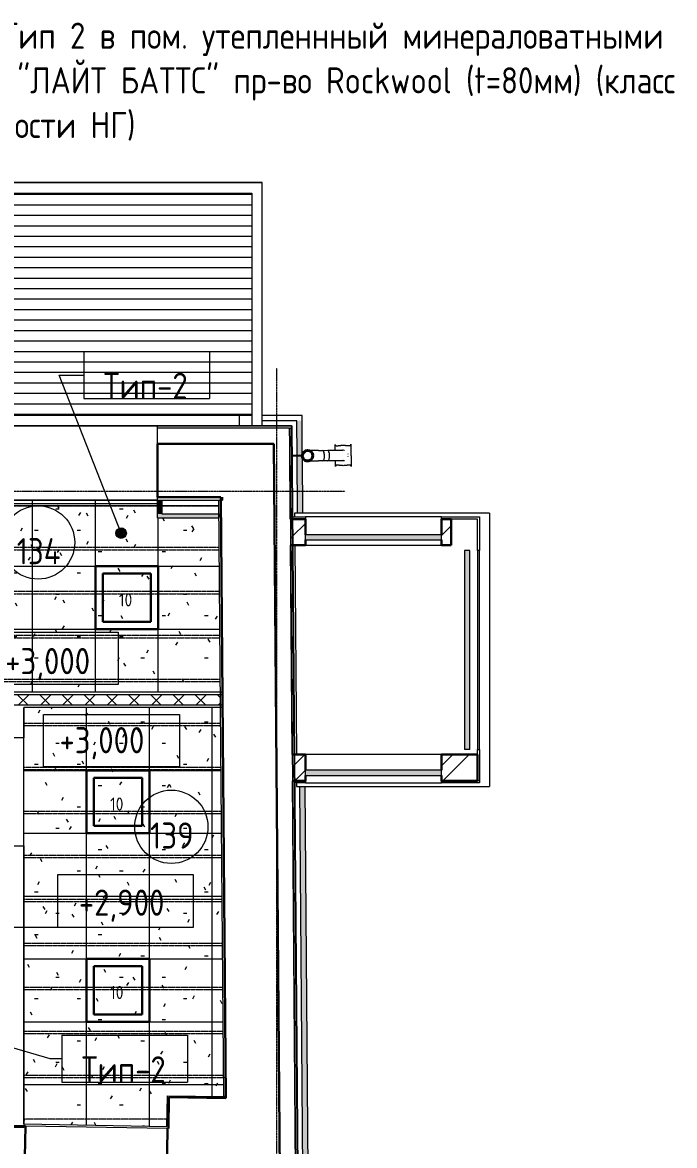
# Model space of a CAD drawing. Header units: millimetres. Extents: x -13069 to 207500, y -71366 to 56785.
# Drawn here: x 52920 to 59151, y 36796 to 47522 of the extents above; entities that cross this region are included whole.
import ezdxf

# ---------------------------------------------------------------- set-up
doc = ezdxf.new("R2010")
doc.units = ezdxf.units.MM
doc.linetypes.add('ADSK_Линия сетки', pattern=[25, 20, -2.5, 0, -2.5])
doc.linetypes.add('ADSK_Штрих_ш3 п1_5', pattern=[4.5, 3, -1.5])
for name, color, linetype, lineweight in [('Аннотация', 7, 'Continuous', 18), ('Каркас', 7, 'Continuous', 18), ('Крыша', 7, 'Continuous', 9), ('Марки', 7, 'Continuous', 20), ('Марки помещений', 7, 'Continuous', 20), ('Обобщенные модели', 7, 'Continuous', 18), ('Окна', 7, 'Continuous', 9), ('Оси', 7, 'Continuous', 9), ('Отметки', 7, 'Continuous', 9), ('Перекрытие', 7, 'Continuous', 18), ('Потолки', 7, 'Continuous', 9), ('Потолки штриховка', 7, 'Continuous', 9), ('Стены внутренние', 7, 'Continuous', 18), ('Стены наружные', 7, 'Continuous', 18), ('Стены несущие', 7, 'Continuous', 30), ('Стены отделка', 7, 'Continuous', 30), ('Стены штриховка', 7, 'Continuous', 9), ('Стены штриховка поверхности', 7, 'Continuous', 18)]:
    doc.layers.add(name, color=color, linetype=linetype, lineweight=lineweight)
doc.layers.add('Линии', color=7, linetype='Continuous', lineweight=9, true_color=0x00a600)
doc.styles.add('GOST Common_1', font='GOST_Common.ttf', dxfattribs={"width": 0.9, "height": 250})
doc.styles.add('GOST Common_2', font='GOST_Common.ttf', dxfattribs={"width": 0.9, "height": 250})
doc.styles.add('GOST Common_4', font='GOST_Common.ttf', dxfattribs={"width": 0.9, "height": 125})
doc.styles.add('GOST Common_B', font='', dxfattribs={"width": 0.9, "height": 250})
doc.styles.get('GOST Common_B').set_extended_font_data('GOST Common', bold=True)
pattern_1 = [(0, (0, 0), (812.8, 203.2), [33.528, -576.072, 33.528, -576.072, -3251.2]), (0, (0, 0), (812.8, 203.2), [-1219.2, 33.528, -1185.672, 33.528, -576.072, -1422.4]), (0, (0, 0), (812.8, 203.2), [-3048, 33.528, -372.872, 33.528, -982.472]), (120, (304.8, 101.6), (-582.37636, 602.30545), [33.528, -576.072, 33.528, -576.072, -3251.2]), (120, (304.8, 101.6), (-582.37636, 602.30545), [-1219.2, 33.528, -1185.672, 33.528, -576.072, -1422.4]), (120, (304.8, 101.6), (-582.37636, 602.30545), [-3048, 33.528, -372.872, 33.528, -982.472]), (240, (406.4, 508), (-230.42364, -805.50545), [33.528, -576.072, 33.528, -576.072, -3251.2]), (240, (406.4, 508), (-230.42364, -805.50545), [-1219.2, 33.528, -1185.672, 33.528, -576.072, -1422.4]), (240, (406.4, 508), (-230.42364, -805.50545), [-3048, 33.528, -372.872, 33.528, -982.472])]
pattern_2 = [(45, (0, 0), (-235.7317, 235.7317), []), (45, (157.15, 0), (-235.7317, 235.7317), [])]

# ---------------------------------------------------------------- blocks, each defined once
blk = doc.blocks.new('Водосток - Тип 1 _карниз больше 490мм_-5171559-План потолков 1-го этажа')
at = {"layer": 'Обобщенные модели', "lineweight": 9}
h = blk.add_hatch(dxfattribs=at)
h.set_pattern_fill('FP_14', color=256, style=0, pattern_type=2)
h.set_pattern_definition([(134.537, (43058.06, -55833.66), (-106.91965, -105.20546), [])])
h.paths.add_polyline_path([(174, 149), (174, 171), (164, 191), (147, 205), (125, 210), (103, 205), (86, 191), (76, 171), (76, 149), (86, 129), (103, 115), (125, 110), (147, 115), (164, 129), (174, 148)])
at = {"layer": 'Обобщенные модели'}
for p, q in [((19, 575), (25, 575)), ((225, 575), (231, 575)), ((25, 425), (19, 425)), ((75, 354), (75, 396)), ((75, 306), (75, 354)), ((175, 396), (175, 354)), ((175, 354), (175, 306)), ((231, 425), (225, 425)), ((75, 264), (75, 306)), ((175, 306), (175, 264)), ((120, 12), (120, 108)), ((130, 109), (130, 12))]:
    blk.add_line(p, q, dxfattribs=at)
at = {"layer": 'Обобщенные модели', "flags": 128}
for points in [[(75, 396), (75, 402), (75, 408), (75, 413), (75, 418), (75, 424), (75, 429), (75, 434), (75, 439), (75, 444), (75, 448), (75, 453), (75, 457), (75, 461), (75, 465), (75, 469), (75, 472), (75, 476), (75, 479), (75, 482), (75, 485), (75, 487), (75, 489), (75, 492), (75, 493), (75, 495), (75, 496), (75, 498), (75, 499), (75, 499), (75, 500), (75, 500), (75, 500)], [(175, 500), (175, 500), (175, 500), (175, 499), (175, 498), (175, 497), (175, 496), (175, 494), (175, 492), (175, 490), (175, 488), (175, 486), (175, 483), (175, 480), (175, 477), (175, 474), (175, 470), (175, 467), (175, 463), (175, 459), (175, 455), (175, 450), (175, 446), (175, 441), (175, 436), (175, 431), (175, 426), (175, 421), (175, 415), (175, 410), (175, 404), (175, 399), (175, 396)], [(75, 264), (75, 258), (75, 252), (75, 247), (75, 242), (75, 236), (75, 231), (75, 226), (75, 221), (75, 216), (75, 212), (75, 207), (75, 203), (75, 199), (75, 195), (75, 191), (75, 188), (75, 184), (75, 181), (75, 178), (75, 175), (75, 173)], [(175, 173), (175, 174), (175, 177), (175, 180), (175, 183), (175, 186), (175, 190), (175, 193), (175, 197), (175, 201), (175, 205), (175, 210), (175, 214), (175, 219), (175, 224), (175, 229), (175, 234), (175, 239), (175, 245), (175, 250), (175, 256), (175, 261), (175, 264)]]:
    blk.add_lwpolyline(points, dxfattribs=at)
at = {"layer": 'Обобщенные модели'}
for centre, radius, start, end in [((125, 500), 50, 103.3248, 106.6752), ((125, 500), 50, 73.3248, 76.6752), ((125, 500), 50, 174.5444, 183.3856), ((125, 500), 50, 163.3249, 166.6752), ((125, 500), 50, 13.3248, 16.6751), ((125, 500), 50, 356.7269, 5.4556), ((125, 160), 52, 90, 270), ((125, 160), 52, 270, 90)]:
    blk.add_arc(centre, radius, start, end, dxfattribs=at)
at = {"layer": 'Обобщенные модели', "lineweight": 40}
for start, end in [(90, 270), (270, 90)]:
    blk.add_arc((125, 160), 50, start, end, dxfattribs=at)
at = {"layer": 'Обобщенные модели'}
for centre, major_axis, start_param, end_param in [((125, 354), (50, 0), 1.570796, 3.141593), ((125, 354), (-50, 0), 4.712389, 6.283185), ((125, 354), (50, 0), 0, 1.570796), ((125, 354), (-50, 0), 3.141593, 4.712389), ((125, 306), (50, 0), 1.570796, 3.141593), ((125, 306), (-50, 0), 4.712389, 6.283185), ((125, 306), (50, 0), 0, 1.570796), ((125, 306), (-50, 0), 3.141593, 4.712389)]:
    blk.add_ellipse(centre, major_axis=major_axis, ratio=0.309017, start_param=start_param, end_param=end_param, dxfattribs=at)
for points, knots in [([(19, 425), (21, 425), (25, 426), (29, 429), (31, 432), (32, 435), (32, 437), (32, 439), (32, 442), (32, 444), (32, 446), (32, 449), (32, 451), (31, 454), (31, 457), (31, 460), (30, 463), (30, 466), (29, 469), (29, 472), (29, 476), (28, 480), (28, 486), (27, 495), (27, 505), (28, 514), (28, 520), (29, 524), (29, 528), (29, 531), (30, 534), (30, 537), (31, 540), (31, 543), (31, 546), (32, 549), (32, 551), (32, 554), (32, 556), (32, 558), (32, 561), (32, 563), (32, 565), (31, 568), (29, 571), (25, 574), (21, 575), (19, 575)], [-1, -1, -1, -1, -0.941176, -0.882353, -0.852941, -0.823529, -0.808824, -0.794118, -0.779412, -0.764706, -0.75, -0.735294, -0.720588, -0.705882, -0.691176, -0.676471, -0.661765, -0.647059, -0.632353, -0.617647, -0.602941, -0.588235, -0.558824, -0.529412, -0.470588, -0.441176, -0.411765, -0.397059, -0.382353, -0.367647, -0.352941, -0.338235, -0.323529, -0.308824, -0.294118, -0.279412, -0.264706, -0.25, -0.235294, -0.220588, -0.205882, -0.191176, -0.176471, -0.147059, -0.117647, -0.058824, 0, 0, 0, 0]), ([(19, 575), (22, 575), (29, 575), (39, 575), (48, 575), (56, 575), (61, 575), (65, 575), (68, 575), (71, 575), (74, 575), (78, 575), (81, 575), (84, 575), (86, 575), (88, 575), (90, 575), (93, 575), (96, 575), (100, 575), (102, 575), (105, 575), (107, 575), (110, 575), (116, 575), (121, 575), (125, 575)], [-1, -1, -1, -1, -0.875, -0.75, -0.625, -0.5625, -0.5, -0.46875, -0.4375, -0.40625, -0.375, -0.34375, -0.3125, -0.28125, -0.265625, -0.25, -0.234375, -0.21875, -0.1875, -0.15625, -0.140625, -0.125, -0.109375, -0.09375, -0.0625, 0, 0, 0, 0]), ([(125, 575), (129, 575), (134, 575), (140, 575), (143, 575), (145, 575), (148, 575), (150, 575), (154, 575), (157, 575), (160, 575), (162, 575), (164, 575), (166, 575), (169, 575), (172, 575), (176, 575), (179, 575), (182, 575), (185, 575), (189, 575), (194, 575), (202, 575), (211, 575), (221, 575), (228, 575), (231, 575)], [-1, -1, -1, -1, -0.9375, -0.90625, -0.890625, -0.875, -0.859375, -0.84375, -0.8125, -0.78125, -0.765625, -0.75, -0.734375, -0.71875, -0.6875, -0.65625, -0.625, -0.59375, -0.5625, -0.53125, -0.5, -0.4375, -0.375, -0.25, -0.125, 0, 0, 0, 0]), ([(231, 575), (229, 575), (225, 574), (221, 571), (219, 568), (218, 565), (218, 563), (218, 561), (218, 558), (218, 556), (218, 554), (218, 551), (218, 549), (219, 546), (219, 543), (219, 540), (220, 537), (220, 534), (221, 531), (221, 528), (221, 524), (222, 520), (222, 514), (223, 505), (223, 495), (222, 486), (222, 480), (221, 476), (221, 472), (221, 469), (220, 466), (220, 463), (219, 460), (219, 457), (219, 454), (218, 451), (218, 449), (218, 446), (218, 444), (218, 442), (218, 439), (218, 437), (218, 435), (219, 432), (221, 429), (225, 426), (229, 425), (231, 425)], [-1, -1, -1, -1, -0.941176, -0.882353, -0.852941, -0.823529, -0.808824, -0.794118, -0.779412, -0.764706, -0.75, -0.735294, -0.720588, -0.705882, -0.691176, -0.676471, -0.661765, -0.647059, -0.632353, -0.617647, -0.602941, -0.588235, -0.558824, -0.529412, -0.470588, -0.441176, -0.411765, -0.397059, -0.382353, -0.367647, -0.352941, -0.338235, -0.323529, -0.308824, -0.294118, -0.279412, -0.264706, -0.25, -0.235294, -0.220588, -0.205882, -0.191176, -0.176471, -0.147059, -0.117647, -0.058824, 0, 0, 0, 0]), ([(74, 425), (73, 425), (71, 425), (68, 425), (65, 425), (61, 425), (56, 425), (48, 425), (39, 425), (29, 425), (22, 425), (19, 425)], [-0.625, -0.625, -0.625, -0.625, -0.59375, -0.5625, -0.53125, -0.5, -0.4375, -0.375, -0.25, -0.125, 0, 0, 0, 0]), ([(231, 425), (228, 425), (221, 425), (211, 425), (202, 425), (194, 425), (189, 425), (185, 425), (182, 425), (179, 425), (177, 425), (176, 425)], [-1, -1, -1, -1, -0.875, -0.75, -0.625, -0.5625, -0.5, -0.46875, -0.4375, -0.40625, -0.375, -0.375, -0.375, -0.375])]:
    blk.add_open_spline(points, degree=3, knots=knots, dxfattribs=at)
blk = doc.blocks.new('Жалюзи помышленые - 1900 x1100 мм-3109638-План потолков 1-го этажа')
at = {"layer": 'Окна', "true_color": 0x373f43}
blk.add_hatch(color=149, dxfattribs=at).paths.add_polyline_path([(950, 46), (-950, 46), (-950, -4), (950, -4)])
at = {"layer": 'Окна'}
for p, q in [((-950, 46), (-950, -4)), ((950, 46), (-950, 46)), ((950, 46), (950, -4)), ((-950, -4), (950, -4))]:
    blk.add_line(p, q, dxfattribs=at)
blk = doc.blocks.new('Жалюзи помышленые - 1300 x1100 мм-3109425-План потолков 1-го этажа')
at = {"layer": 'Окна', "true_color": 0x373f43}
blk.add_hatch(color=149, dxfattribs=at).paths.add_polyline_path([(490, 69), (-650, 69), (-650, 19), (650, 19), (650, 69), (515, 69)])
at = {"layer": 'Окна'}
for p, q in [((-650, 69), (-650, 19)), ((650, 69), (-650, 69)), ((-650, 19), (650, 19)), ((650, 69), (650, 19))]:
    blk.add_line(p, q, dxfattribs=at)
blk = doc.blocks.new('ADSK_Марка_Помещение_ОдноЗначение - Номер-159740-План потолков 1-го этажа')
at = {"layer": 'Марки помещений'}
blk.add_circle((0, 0), 3.5, dxfattribs=at)
blk = doc.blocks.new('Высотные отметки - Рамка-12095-План потолков 1-го этажа')
at = {"layer": 'Аннотация', "lineweight": 20}
for p, q in [((-6.5, 0), (-6.5, 5)), ((-6.5, 5), (6.5, 5)), ((6.5, 5), (6.5, 0)), ((6.5, 0), (-6.5, 0))]:
    blk.add_line(p, q, dxfattribs=at)
blk = doc.blocks.new('ADSK_Марка_Потолок - ADSK_Марка и Смещение от уровня-155896-План потолков 1-го этажа')
at = {"layer": 'Марки'}
for p, q in [((-6, 4.5), (-6, 0)), ((-6, 4.5), (6, 4.5)), ((6, 4.5), (6, 0)), ((-6, 0), (6, 0))]:
    blk.add_line(p, q, dxfattribs=at)

msp = doc.modelspace()

# ---------------------------------------------------------------- hatches: boundary and pattern name
at = {"layer": 'Марки'}
h = msp.add_hatch(color=256, dxfattribs=at)
edge = h.paths.add_edge_path()
edge.add_arc((53863.099, 42645.131), 50, 0, 360)
at = {"layer": 'Потолки штриховка', "lineweight": 18}
h = msp.add_hatch(dxfattribs=at)
h.set_pattern_fill('FP_115', color=256, style=0, pattern_type=2)
h.set_pattern_definition([(180, (52360.98, 44881.3), (1e-14, 100), [])])
h.paths.add_polyline_path([(49610.98, 43768.805), (55110.98, 43768.805), (55110.98, 45893.523), (49610.98, 45893.523), (49610.98, 44410.363)])
h = msp.add_hatch(dxfattribs=at)
h.set_pattern_fill('FP_21', color=256, style=0, pattern_type=2)
h.set_pattern_definition(pattern_1)
h.paths.add_polyline_path([(54798.022, 41128.805), (54812.822, 41128.998), (54798.306, 42788.805), (54211.355, 42788.805), (54211.355, 42958.805), (51222.136, 42958.805), (51222.136, 41128.805), (54390.021, 41128.805)])
h = msp.add_hatch(dxfattribs=at)
h.set_pattern_fill('FP_78', color=256, style=0, pattern_type=2)
h.set_pattern_definition([(0, (53017.5, 41128.8), (0, -600), []), (270, (53017.5, 41128.8), (-600, -4e-14), [])])
h.paths.add_polyline_path([(54798.022, 41128.805), (54812.822, 41128.998), (54798.306, 42788.805), (54211.355, 42788.805), (54211.355, 42958.805), (51222.136, 42958.805), (51222.136, 41128.805), (54390.021, 41128.805)])
h = msp.add_hatch(dxfattribs=at)
h.set_pattern_fill('FP_21', color=256, style=0, pattern_type=2)
h.set_pattern_definition(pattern_1)
h.paths.add_polyline_path([(54299.911, 36979.01), (54304.87, 37272.222), (54844.086, 37263.398), (54814.036, 40978.805), (52932.957, 40978.805), (52932.957, 37002.13), (54130.771, 36981.871)])
h = msp.add_hatch(dxfattribs=at)
h.set_pattern_fill('FP_37', color=256, style=0, pattern_type=2)
h.set_pattern_definition([(90, (53532.96, 39178.8), (600, -4e-14), []), (0, (53532.96, 39178.8), (0, -600), [])])
h.paths.add_polyline_path([(54299.911, 36979.01), (54304.87, 37272.222), (54844.086, 37263.398), (54814.036, 40978.805), (52932.957, 40978.805), (52932.957, 37002.13), (54130.771, 36981.871)])
at = {"layer": 'Стены внутренние'}
for points in [[(54252, 42828.805), (54252, 42958.805), (54212, 42958.805), (54212, 42828.805)], [(54798.306, 42788.805), (54798.022, 42828.805), (54212, 42828.805), (54212, 42788.805), (54798.022, 42788.805)]]:
    msp.add_hatch(color=256, dxfattribs=at).paths.add_polyline_path(points)
at = {"layer": 'Стены внутренние', "lineweight": 9}
h = msp.add_hatch(dxfattribs=at)
h.set_pattern_fill('FP_82', color=256, style=0, pattern_type=2)
h.set_pattern_definition(pattern_2)
h.paths.add_polyline_path([(55501.513, 42530.107), (55501.643, 42530.371), (55499.491, 42780.107), (55479.49, 42780.107), (55481.512, 42530.107), (55500.3, 42530.107)])
h.paths.add_polyline_path([(57017.397, 42530.107), (57017.397, 42780.107), (56924.6, 42780.107), (56924.6, 42530.107)])
h.paths.add_polyline_path([(55502.645, 42530.107), (55624.6, 42530.107), (55624.6, 42780.107), (55500.628, 42780.107), (55502.627, 42532.37)])
h = msp.add_hatch(dxfattribs=at)
h.set_pattern_fill('FP_2', color=256, style=0, pattern_type=2)
h.set_pattern_definition([(45, (0, 0), (-106.06602, 106.06602), []), (135, (0, 0), (-106.06602, -106.06602), [])])
h.paths.add_polyline_path([(52787.719, 41003.805), (54813.834, 41003.805), (54812.892, 41103.805), (52787.719, 41103.805)])
h = msp.add_hatch(dxfattribs=at)
h.set_pattern_fill('FP_82', color=256, style=0, pattern_type=2)
h.set_pattern_definition(pattern_2)
h.paths.add_polyline_path([(55517.688, 40280.107), (55519.798, 40280.107), (55517.688, 40530.107), (55497.688, 40530.107), (55499.709, 40280.107)])
h.paths.add_polyline_path([(55624.6, 40280.107), (55624.6, 40530.107), (55518.781, 40530.107), (55520.798, 40280.107), (55619.712, 40280.107)])
h.paths.add_polyline_path([(56924.6, 40280.107), (57267.397, 40280.107), (57267.397, 40530.107), (56924.6, 40530.107), (56924.6, 40325.247)])
at = {"layer": 'Стены штриховка поверхности', "true_color": 0x373f43}
h = msp.add_hatch(color=149, dxfattribs=at)
h.paths.add_polyline_path([(55734.423, 19914.505), (55784.419, 19915.071), (55678.251, 32936.018), (55629.118, 32934.893), (55734.423, 19914.54)])
h.paths.add_polyline_path([(55629.031, 32945.62), (55678.172, 32946.025), (55678.973, 32952.889), (55620.157, 40225.107), (55570.157, 40225.107), (55629.029, 32945.854)])
h.paths.add_polyline_path([(55599.048, 42835.107), (55593.791, 43379.09), (55544.657, 43377.965), (55549.048, 42835.107), (55554.242, 42835.107)])
h.paths.add_polyline_path([(55544.57, 43388.692), (55593.712, 43389.096), (55594.537, 43392.855), (55591.901, 43718.805), (55541.901, 43718.805), (55544.569, 43388.926)])

# ---------------------------------------------------------------- linework, layer by layer
at = {"layer": 'Каркас', "color": 7, "linetype": 'ADSK_Штрих_ш3 п1_5', "lineweight": 9, "true_color": 0xf9f9f9}
for p, q in [((52050.844, 42906.594), (54211.355, 42906.594)), ((54801.68, 42506.594), (52050.844, 42506.594)), ((52050.844, 42486.594), (54801.842, 42486.594)), ((54805.077, 42086.594), (52050.844, 42086.594)), ((52050.844, 42066.594), (54805.239, 42066.594)), ((54808.474, 41666.594), (52050.844, 41666.594)), ((52050.844, 41646.594), (54808.635, 41646.594)), ((54811.871, 41246.594), (52050.844, 41246.594)), ((52050.844, 41226.594), (54812.032, 41226.594)), ((54815.267, 40826.594), (52932.957, 40826.594)), ((52932.957, 40806.594), (54815.429, 40806.594)), ((54818.664, 40406.594), (52932.957, 40406.594)), ((52932.957, 40386.594), (54818.826, 40386.594)), ((54822.061, 39986.594), (52932.957, 39986.594)), ((52932.957, 39966.594), (54822.223, 39966.594)), ((54825.458, 39566.594), (52932.957, 39566.594)), ((52932.957, 39546.594), (54825.62, 39546.594)), ((54828.855, 39146.594), (52932.957, 39146.594)), ((52932.957, 39126.594), (54829.017, 39126.594)), ((54832.252, 38726.594), (52932.957, 38726.594)), ((52932.957, 38706.594), (54832.413, 38706.594)), ((54835.648, 38306.594), (52932.957, 38306.594)), ((52932.957, 38286.594), (54835.81, 38286.594)), ((54839.045, 37886.594), (52932.957, 37886.594)), ((52932.957, 37866.594), (54839.207, 37866.594)), ((54842.442, 37466.594), (52932.957, 37466.594)), ((52932.957, 37446.594), (54328.068, 37446.594)), ((54328.823, 37446.594), (54842.604, 37446.594)), ((54301.054, 37046.594), (52932.957, 37046.594))]:
    msp.add_line(p, q, dxfattribs=at)
at = {"layer": 'Каркас', "color": 8, "linetype": 'ADSK_Штрих_ш3 п1_5', "lineweight": 9, "true_color": 0x808080}
for p, q in [((54252, 42906.594), (54798.445, 42906.594)), ((54316.056, 37046.594), (54301.054, 37046.594))]:
    msp.add_line(p, q, dxfattribs=at)
at = {"layer": 'Крыша'}
for p, q in [((54990.98, 43669.805), (54990.98, 43668.805)), ((55519.047, 42835.107), (55519.33, 42800.107)), ((57382.397, 42835.107), (55519.047, 42835.107)), ((57382.397, 42835.107), (57382.397, 40225.107)), ((55521.513, 42530.107), (55537.689, 40530.107)), ((55539.873, 40260.107), (55540.156, 40225.107)), ((55540.156, 40225.107), (57382.397, 40225.107))]:
    msp.add_line(p, q, dxfattribs=at)
at = {"layer": 'Линии', "color": 1, "lineweight": 30, "true_color": 0xff0000}
for p, q in [((53617.514, 42328.805), (54217.514, 42328.805)), ((53617.514, 41728.805), (53617.514, 42328.805)), ((54217.514, 42328.805), (54217.514, 41728.805)), ((53687.514, 42258.805), (54147.514, 42258.805)), ((53687.514, 41798.805), (53687.514, 42258.805)), ((54147.514, 41798.805), (54147.514, 42258.805)), ((54217.514, 41728.805), (53617.514, 41728.805)), ((53687.514, 41798.805), (54147.514, 41798.805)), ((53533.293, 38578.805), (54133.293, 38578.805)), ((53533.293, 37978.805), (53533.293, 38578.805)), ((53603.293, 38508.805), (54063.293, 38508.805)), ((53603.293, 38048.805), (53603.293, 38508.805)), ((54063.293, 38048.805), (54063.293, 38508.805)), ((54133.293, 38578.805), (54133.293, 37978.805)), ((54133.293, 37978.805), (53533.293, 37978.805)), ((53603.293, 38048.805), (54063.293, 38048.805))]:
    msp.add_line(p, q, dxfattribs=at)
at = {"layer": 'Линии', "color": 5, "lineweight": 30, "true_color": 0x0000ff}
for p, q in [((53532.957, 40378.805), (54132.957, 40378.805)), ((53532.957, 39778.805), (53532.957, 40378.805)), ((54132.957, 40378.805), (54132.957, 39778.805)), ((53602.957, 40308.805), (54062.957, 40308.805)), ((53602.957, 39848.805), (53602.957, 40308.805)), ((54062.957, 39848.805), (54062.957, 40308.805)), ((53602.957, 39848.805), (54062.957, 39848.805)), ((54132.957, 39778.805), (53532.957, 39778.805))]:
    msp.add_line(p, q, dxfattribs=at)
at = {"layer": 'Марки'}
for p, q in [((53269.93, 44155.11), (53507.751, 44155.11)), ((53863.099, 42645.131), (53269.93, 44155.11)), ((52392.27, 37856.796), (53180.613, 37626.552)), ((53180.613, 37626.552), (53298.018, 37626.552))]:
    msp.add_line(p, q, dxfattribs=at)
msp.add_circle((53863.099, 42645.131), 50, dxfattribs=at)
at = {"layer": 'Оси', "linetype": 'ADSK_Линия сетки'}
for p, q in [((55349.565, -6603.62), (55349.565, 44222.998)), ((-12268.557, 43045), (56004.853, 43045))]:
    msp.add_line(p, q, dxfattribs=at)
at = {"layer": 'Отметки', "lineweight": 20}
for p, q in [((52322.623, 38881.898), (53275.012, 38881.898)), ((53275.012, 38881.898), (53906.199, 38881.898))]:
    msp.add_line(p, q, dxfattribs=at)
at = {"layer": 'Перекрытие', "color": 7, "true_color": 0xf4f4f4}
for p, q in [((52050.844, 42908.805), (54211.355, 42908.805)), ((54211.355, 42908.805), (54211.355, 42906.594))]:
    msp.add_line(p, q, dxfattribs=at)
at = {"layer": 'Потолки'}
for p, q in [((49510.98, 45993.803), (55210.98, 45993.803)), ((55110.98, 43768.805), (49610.98, 43768.805))]:
    msp.add_line(p, q, dxfattribs=at)
at = {"layer": 'Потолки', "color": 7, "true_color": 0xfcfcfc}
for p, q in [((54211.355, 42958.805), (51222.136, 42958.805)), ((54798.306, 42788.805), (54212, 42788.805)), ((54844.086, 37263.398), (54814.036, 40978.805)), ((52932.957, 39659.192), (52932.957, 37002.13))]:
    msp.add_line(p, q, dxfattribs=at)
at = {"layer": 'Потолки', "color": 7, "true_color": 0xf4f4f4}
for p, q in [((54211.355, 42788.805), (54211.355, 42958.805)), ((54299.911, 36979.01), (54304.87, 37272.222)), ((54304.87, 37272.222), (54844.088, 37263.102)), ((52932.957, 37002.13), (54299.911, 36979.01))]:
    msp.add_line(p, q, dxfattribs=at)
at = {"layer": 'Стены внутренние'}
for p, q in [((54990.98, 43768.805), (54990.98, 43669.805)), ((55110.98, 43669.805), (54990.98, 43669.805)), ((52812, 42958.805), (54204.05, 42958.805)), ((54252, 42908.805), (54798.427, 42908.805)), ((55624.6, 42530.107), (56924.6, 42530.107)), ((52932.957, 39659.192), (52932.957, 40689.192)), ((56924.6, 40530.107), (55624.6, 40530.107)), ((54307.9, 36958.872), (52948.095, 36981.871))]:
    msp.add_line(p, q, dxfattribs=at)
at = {"layer": 'Стены наружные'}
for p, q in [((55210.98, 45993.523), (49510.98, 45993.523)), ((55210.98, 43669.805), (55210.98, 45993.523)), ((49610.98, 45893.523), (55110.98, 45893.523)), ((55110.98, 45893.523), (55110.98, 43669.805)), ((55591.497, 43768.805), (55210.98, 43768.805)), ((55594.537, 43392.855), (55591.497, 43768.805)), ((54212, 43668.805), (52812, 43668.805)), ((55210.98, 43669.805), (55110.98, 43669.805)), ((55541.901, 43718.805), (55210.98, 43718.805)), ((55544.567, 43389.084), (55541.901, 43718.805)), ((55549.048, 42835.107), (55544.648, 43379.041)), ((55599.048, 42835.107), (55594.679, 43375.339)), ((56924.6, 42800.107), (55624.6, 42800.107)), ((57267.397, 42480.107), (57267.397, 40580.107)), ((57287.397, 40580.107), (57287.397, 42480.107)), ((55629.032, 32945.45), (55570.157, 40225.107)), ((55678.998, 32949.783), (55620.157, 40225.107)), ((55624.6, 40260.107), (56924.6, 40260.107))]:
    msp.add_line(p, q, dxfattribs=at)
at = {"layer": 'Стены несущие'}
for p, q in [((54212, 42988.805), (54212, 43498.805)), ((54212, 43498.805), (55322.953, 43498.805)), ((55322.953, 43498.805), (55382.522, 36133.468)), ((54817.061, 42988.805), (54212, 42988.805)), ((54863.481, 37249.215), (54817.061, 42988.805)), ((55479.49, 42780.107), (55624.6, 42780.107)), ((55624.6, 42780.107), (55624.6, 42630.107)), ((57017.397, 42780.107), (56924.6, 42780.107)), ((56924.6, 42630.107), (56924.6, 42780.107)), ((57017.397, 42780.107), (57017.397, 42530.107)), ((55624.6, 42530.107), (55481.512, 42530.107)), ((55624.6, 42580.107), (55624.6, 42530.107)), ((56924.6, 42530.107), (56924.6, 42580.107)), ((57017.397, 42530.107), (56924.6, 42530.107)), ((55497.688, 40530.107), (55624.6, 40530.107)), ((55624.6, 40530.107), (55624.6, 40380.107)), ((56924.6, 40530.107), (57267.397, 40530.107)), ((56924.6, 40380.107), (56924.6, 40530.107)), ((57267.397, 40530.107), (57267.397, 40280.107)), ((55624.6, 40330.107), (55624.6, 40280.107)), ((56924.6, 40280.107), (56924.6, 40330.107)), ((55624.6, 40280.107), (55499.709, 40280.107)), ((56924.6, 40280.107), (57267.397, 40280.107)), ((54314.571, 36958.759), (54319.639, 37258.413)), ((54319.639, 37258.413), (54863.481, 37249.215)), ((45991.854, 37099.523), (52948.095, 36981.871)), ((52948.095, 36981.871), (52940.654, 36541.934)), ((54300.46, 36518.935), (54307.9, 36958.872)), ((54307.9, 36958.872), (54314.571, 36958.759))]:
    msp.add_line(p, q, dxfattribs=at)
at = {"layer": 'Стены отделка', "lineweight": 9}
for p, q in [((48189.986, 43669.805), (54235, 43669.805)), ((55492.303, 43668.805), (51083.986, 43668.805)), ((54212, 43498.805), (54212, 43668.805)), ((54235, 43669.805), (55482.384, 43669.805)), ((55482.384, 43669.805), (55482.384, 43668.805)), ((55492.303, 43668.805), (55499.491, 42780.107)), ((55492.458, 43668.806), (55493.458, 43668.815)), ((55553.242, 36134.848), (55492.458, 43668.806)), ((55493.458, 43668.815), (55554.242, 36134.857)), ((55473.678, 43498.805), (55472.464, 43648.805)), ((55472.464, 43648.805), (55473.678, 43498.805)), ((55323.673, 43498.805), (55322.953, 43498.805)), ((55383.241, 36133.474), (55323.673, 43498.805)), ((54212, 42788.805), (54212, 42988.805)), ((54212, 42958.805), (54832.78, 42958.805)), ((54252, 42958.805), (54252, 42828.805)), ((54798.022, 42958.848), (54818.022, 42959.009)), ((54814.036, 40978.805), (54798.022, 42958.848)), ((54818.022, 42959.009), (54864.085, 37263.56)), ((54832.78, 42988.805), (54832.78, 42958.805)), ((54252, 42828.805), (54798.306, 42828.805)), ((54798.306, 42828.805), (54798.306, 42788.805)), ((55500.3, 42800.107), (55624.6, 42800.107)), ((55500.3, 42780.107), (55500.3, 42800.107)), ((55624.6, 42800.107), (55624.6, 42780.107)), ((56924.6, 42800.107), (57287.397, 42800.107)), ((56924.6, 42780.107), (56924.6, 42800.107)), ((57287.397, 42800.107), (57287.397, 42480.107)), ((57267.397, 42780.107), (57017.397, 42780.107)), ((57267.397, 42480.107), (57267.397, 42780.107)), ((55501.513, 42530.107), (55517.688, 40530.107)), ((57287.397, 42480.107), (57267.397, 42480.107)), ((52542.136, 41128.805), (54832.104, 41128.805)), ((54833.318, 40978.805), (52932.957, 40978.805)), ((52932.957, 40978.805), (52932.957, 40689.192)), ((52932.957, 40689.192), (52770.957, 40689.192)), ((57267.397, 40280.107), (57267.397, 40580.107)), ((57267.397, 40580.107), (57287.397, 40580.107)), ((57287.397, 40580.107), (57287.397, 40260.107)), ((55519.71, 40280.107), (55553.236, 36134.848)), ((55539.873, 40260.107), (55539.711, 40280.107)), ((55624.6, 40260.107), (55539.873, 40260.107)), ((55624.6, 40280.107), (55624.6, 40260.107)), ((56924.6, 40260.107), (56924.6, 40280.107)), ((57287.397, 40260.107), (56924.6, 40260.107)), ((57287.397, 40280.107), (57267.397, 40280.107)), ((52770.957, 39659.192), (52932.957, 39659.192)), ((54864.085, 37263.56), (54844.086, 37263.398)), ((52932.957, 36968.805), (52782.957, 36968.805)), ((52932.957, 37002.13), (52932.957, 36968.805))]:
    msp.add_line(p, q, dxfattribs=at)
at = {"layer": 'Стены штриховка'}
for p, q in [((55472.464, 43648.805), (54212, 43648.805)), ((55472.464, 43648.805), (55492.465, 43648.805)), ((55479.49, 42780.107), (55473.678, 43498.805)), ((55473.678, 43498.805), (55533.236, 36134.687)), ((55497.688, 40530.107), (55481.512, 42530.107)), ((52542.136, 41103.805), (54832.307, 41103.805)), ((52542.136, 41003.805), (54833.115, 41003.805)), ((55533.236, 36134.687), (55499.709, 40280.107))]:
    msp.add_line(p, q, dxfattribs=at)

# ---------------------------------------------------------------- block references
at = {"layer": 'Марки', "xscale": 99.99999999999993, "yscale": 99.99999999999993, "zscale": 99.99999999999993}
for p in [(54107.751, 43930.11), (53898.018, 37401.552)]:
    msp.add_blockref('ADSK_Марка_Потолок - ADSK_Марка и Смещение от уровня-155896-План потолков 1-го этажа', p, dxfattribs=at)
at = {"layer": 'Марки помещений', "xscale": 99.99999999999993, "yscale": 99.99999999999993, "zscale": 99.99999999999993}
for p in [(53069.796, 42556.143), (54343, 39840.52)]:
    msp.add_blockref('ADSK_Марка_Помещение_ОдноЗначение - Номер-159740-План потолков 1-го этажа', p, dxfattribs=at)
at = {"layer": 'Обобщенные модели', "rotation": 270.4633818725631}
msp.add_blockref('Водосток - Тип 1 _карниз больше 490мм_-5171559-План потолков 1-го этажа', (55483.602, 43508.203), dxfattribs=at)
at = {"layer": 'Окна'}
for name, p, rotation in [('Жалюзи помышленые - 1300 x1100 мм-3109425-План потолков 1-го этажа', (56274.6, 42648.757), 180), ('Жалюзи помышленые - 1900 x1100 мм-3109638-План потолков 1-го этажа', (57148.747, 41530.107), 270), ('Жалюзи помышленые - 1300 x1100 мм-3109425-План потолков 1-го этажа', (56274.6, 40398.757), 180)]:
    msp.add_blockref(name, p, dxfattribs=dict(at, rotation=rotation))
at = {"layer": 'Отметки', "lineweight": 20, "xscale": 99.99999999999993, "yscale": 99.99999999999993, "zscale": 99.99999999999993}
for p in [(53184.734, 41198.97), (53772.311, 40412.656)]:
    msp.add_blockref('Высотные отметки - Рамка-12095-План потолков 1-го этажа', p, dxfattribs=at)
at = {"layer": 'Отметки', "lineweight": 20, "extrusion": (0, 0, -1), "xscale": 99.99999999999993, "yscale": 99.99999999999993, "zscale": 99.99999999999993}
msp.add_blockref('Высотные отметки - Рамка-12095-План потолков 1-го этажа', (-53906.199, 38881.898), dxfattribs=at)

# ---------------------------------------------------------------- texts
at = {"layer": 'Аннотация', "lineweight": 9, "line_spacing_factor": 1.022766}
for s, insert, char_height, width, attachment_point, style in [('\\pt360,720,1080,1440,1800,2160,2520,2880,3240,3600,3960,4320,4680,5040,5400,5760,6120,6480,6840,7200,7560,7920,8280,8640,9000,9360,9720,10080,10440,10800,11160,11520;Потолок Тип 2 в пом. утепленнный минераловатными плитами "ЛАЙТ БАТТС" пр-во Rockwool (t=80мм) (класс огнестойкости НГ)', (51528.706, 47520.711), 250, 8322.3, 1, 'GOST Common_2'), ('\\pt180,360,540,720,900,1080,1260,1440,1620,1800,1980,2160,2340,2520,2700,2880,3060,3240,3420,3600,3780,3960,4140,4320,4500,4680,4860,5040,5220,5400,5580,5760;10', (53906.043, 42007.842), 125, 175.5, 5, 'GOST Common_4'), ('\\pt180,360,540,720,900,1080,1260,1440,1620,1800,1980,2160,2340,2520,2700,2880,3060,3240,3420,3600,3780,3960,4140,4320,4500,4680,4860,5040,5220,5400,5580,5760;10', (53821.486, 40057.842), 125, 175.5, 5, 'GOST Common_4'), ('\\pt180,360,540,720,900,1080,1260,1440,1620,1800,1980,2160,2340,2520,2700,2880,3060,3240,3420,3600,3780,3960,4140,4320,4500,4680,4860,5040,5220,5400,5580,5760;10', (53821.822, 38257.842), 125, 175.5, 5, 'GOST Common_4')]:
    msp.add_mtext(s, dxfattribs=dict(at, insert=insert, char_height=char_height, width=width, attachment_point=attachment_point, style=style))
at = {"layer": 'Марки', "lineweight": 9, "char_height": 250, "width": 833.4, "attachment_point": 5, "line_spacing_factor": 1.022766, "style": 'GOST Common_B'}
for insert in [(54097.57, 44052.266), (53887.837, 37523.708)]:
    msp.add_mtext('\\pt1143,2286,3429,4572,5715,6858,8001,9144,10287,11430,12573,13716,14859,16002,17145,18288,19431,20574,21717,22860,24003,25146,26289,27432,28575,29718,30861,32004,33147,34290,35433,36576;Тип-2', dxfattribs=dict(at, insert=insert))
at = {"layer": 'Марки помещений', "lineweight": 9, "char_height": 250, "attachment_point": 5, "line_spacing_factor": 1.022766, "style": 'GOST Common_2'}
for s, insert, width in [('\\pt450,900,1350,1800,2250,2700,3150,3600,4050,4500,4950,5400,5850,6300,6750,7200,7650,8100,8550,9000,9450,9900,10350,10800,11250,11700,12150,12600,13050,13500,13950,14400;134', (53075.189, 42472.561), 458.1), ('\\pt450,900,1350,1800,2250,2700,3150,3600,4050,4500,4950,5400,5850,6300,6750,7200,7650,8100,8550,9000,9450,9900,10350,10800,11250,11700,12150,12600,13050,13500,13950,14400;139', (54347.943, 39756.939), 441)]:
    msp.add_mtext(s, dxfattribs=dict(at, insert=insert, width=width))
at = {"layer": 'Отметки', "lineweight": 20, "char_height": 250, "width": 1028.82257, "attachment_point": 1, "line_spacing_factor": 1.022761, "style": 'GOST Common_1'}
for s, insert in [('+3,000', (52756.058, 41547.865)), ('+3,000', (53274.125, 40792.637)), ('+2,900', (53459.163, 39241.171))]:
    msp.add_mtext(s, dxfattribs=dict(at, insert=insert))

doc.saveas('drawing.dxf')
